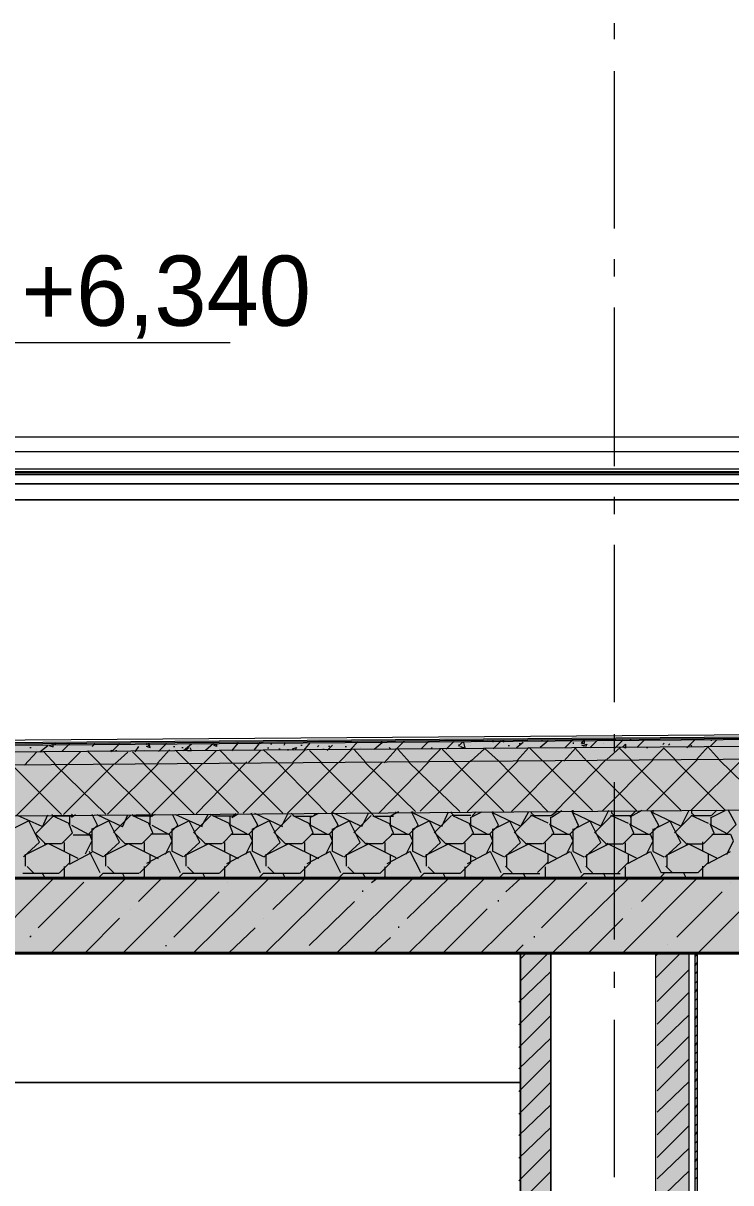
# Model space of a CAD drawing. Header units: millimetres. Extents: x -135211 to 49383, y -8033 to 228499.
# Drawn here: x -60724 to -58479, y 52627 to 56307 of the extents above; entities that cross this region are included whole.
import ezdxf

# ---------------------------------------------------------------- set-up
doc = ezdxf.new("R2010")
doc.units = ezdxf.units.MM
doc.layers.add('PDF _Геометрия', color=7, linetype='Continuous', true_color=0x1d1d1d)
doc.layers.add('PDF _Сплошная заливка', color=7, linetype='Continuous', true_color=0xffffff)
doc.layers.add('PDF _Текст', color=7, linetype='Continuous')

msp = doc.modelspace()

# ---------------------------------------------------------------- hatches: boundary and pattern name
at = {"layer": 'PDF _Сплошная заливка', "transparency": 33554559}
for points in [[(-51617.8, 54095.9), (-51725.3, 54093.3), (-53325.4, 54080.6), (-53863, 54076.4), (-54929.7, 54067.9), (-55467.3, 54063.7), (-57067.4, 54051), (-57605, 54046.7), (-58671.7, 54038.3), (-59209.3, 54034), (-60809.4, 54021.3), (-61347, 54017.1), (-62413.8, 54008.6), (-63014.9, 54004.4), (-63014.9, 54008.6), (-63073.1, 54008.6), (-63073.1, 53983.2), (-62951.4, 53983.2), (-62909, 53979), (-62909, 53983.2), (-62346, 53987.5), (-60669.7, 54000.2), (-60106.7, 54004.4), (-58430.5, 54017.1), (-57867.5, 54021.3), (-56191.2, 54034), (-55628.2, 54038.3), (-53951.9, 54051), (-53388.9, 54055.2), (-51712.6, 54067.9), (-51543.2, 54072.1), (-51378.2, 54072.1), (-51378.2, 54095.9)], [(-51618, 54070.5), (-51725.3, 54067.9), (-52284, 54063.7), (-52847, 54059.4), (-53405.8, 54055.2), (-54531.8, 54046.7), (-55090.6, 54042.5), (-55653.6, 54038.3), (-56212.3, 54034), (-57338.3, 54025.6), (-57897.1, 54021.3), (-58460.1, 54017.1), (-59018.8, 54012.9), (-60144.8, 54004.4), (-60703.6, 54000.2), (-61266.6, 53995.9), (-61825.4, 53991.7), (-62388.4, 53987.5), (-63073.1, 53983.3), (-63073.1, 53945.1), (-63014.9, 53945.1), (-62951.4, 53940.9), (-62909, 53936.7), (-62909, 53940.9), (-52241.7, 54025.6), (-51712.6, 54029.8), (-51543.2, 54034), (-51378.2, 54034), (-51378.2, 54070.5)], [(-51618.5, 54032.4), (-51725.3, 54029.8), (-53325.4, 54017.1), (-53863, 54012.9), (-54929.7, 54004.4), (-55467.3, 54000.2), (-57067.4, 53987.5), (-57605, 53983.2), (-58671.7, 53974.8), (-59209.3, 53970.5), (-60809.4, 53957.8), (-61347, 53953.6), (-62413.8, 53945.1), (-63014.9, 53940.9), (-63014.9, 53945.1), (-63073.1, 53945.1), (-63073.1, 53784.3), (-63014.9, 53784.3), (-62955.6, 53780), (-62904.8, 53775.8), (-62904.8, 53780), (-57571.1, 53822.4), (-57042, 53826.6), (-52241.7, 53864.7), (-51712.6, 53868.9), (-51543.2, 53873.2), (-51378.2, 53873.2), (-51378.2, 54032.4)], [(-51618.6, 53871.5), (-51725.3, 53868.9), (-52792, 53860.5), (-53329.6, 53856.2), (-54396.3, 53847.8), (-54933.9, 53843.5), (-56000.7, 53835.1), (-56538.3, 53830.8), (-57605, 53822.4), (-58142.6, 53818.1), (-59209.3, 53809.7), (-59746.9, 53805.4), (-60813.7, 53797), (-61351.3, 53792.7), (-62418, 53784.3), (-63014.9, 53780), (-63014.9, 53784.3), (-63073.1, 53784.3), (-63073.1, 53593.8), (-51378.2, 53593.8), (-51378.2, 53871.5)]]:
    msp.add_hatch(color=256, dxfattribs=at).paths.add_polyline_path(points)

# ---------------------------------------------------------------- linework, layer by layer
at = {"layer": 'PDF _Геометрия', "color": 7, "lineweight": 9}
for points in [[(-58847.7, 56255.9), (-58847.7, 56306.7)], [(-58847.7, 55654.8), (-58847.7, 56154.3)], [(-58847.7, 55502.4), (-58847.7, 55557.4)], [(-58847.7, 54901.3), (-58847.7, 55405)], [(-60867.3, 55293.9), (-60067.2, 55293.9)], [(-55434.6, 54992.9), (-63084.5, 54992.9)], [(-55434.6, 54946.4), (-63084.5, 54946.4)], [(-55434.6, 54891.3), (-63084.5, 54891.3)], [(-55434.6, 54878.6), (-63084.5, 54878.6)], [(-63084.5, 54874.4), (-55434.6, 54874.4)], [(-58847.7, 54748.9), (-58847.7, 54803.9)], [(-58847.7, 54152), (-58847.7, 54651.5)], [(-63073.1, 53592.1), (-51372.2, 53592.1), (-51372.2, 53871.5), (-51372.2, 54032.4), (-51372.2, 54070.5), (-51372.2, 54095.9), (-51372.2, 54100.1), (-51372.2, 54104.4), (-51706.5, 54091.7)], [(-63051.7, 54015.3), (-55469.6, 54070.4)], [(-51705.6, 54091.4), (-62902.9, 54006.7)], [(-58847.7, 53995.4), (-58847.7, 54050.4)], [(-58847.7, 53398.5), (-58847.7, 53898)], [(-59150.9, 48527.2), (-59049.5, 48527.2), (-59049.5, 53357.1), (-59150.9, 53357.1)], [(-59049.5, 53357.1), (-59049.5, 48527.2)], [(-58592.7, 48654.4), (-58584.4, 48654.4), (-58584.4, 53357.2), (-58592.7, 53357.2)], [(-59146, 51590.2), (-59146, 48652.3), (-59146, 53355.5), (-59146, 48525.3), (-61994.8, 48525.3)], [(-59146, 52944.9), (-61842.6, 52944.9), (-59146, 52944.9), (-59146, 53355.5), (-61842.6, 53355.5)], [(-58796.5, 48526), (-58716, 48526), (-58716, 53356), (-59046.5, 53356)], [(-58712.4, 48524.6), (-58610.8, 48524.6), (-58610.8, 53354.9), (-58712.4, 53354.9)], [(-58593.2, 53354.8), (-58593.2, 48651.4)], [(-58592.7, 48651.3), (-58584.4, 48651.3), (-58584.4, 53354.7), (-58592.7, 53354.7)], [(-58579.3, 48652.5), (-54329, 48652.5), (-54329, 53355.6), (-58579.3, 53355.6)], [(-58847.7, 53246.1), (-58847.7, 53296.9)], [(-58847.7, 52645), (-58847.7, 53144.5)]]:
    msp.add_lwpolyline(points, dxfattribs=at)
for points in [[(-55434.6, 54882.9), (-63084.5, 54882.9)], [(-63084.5, 54844.8), (-55434.6, 54844.8)], [(-63084.5, 54794), (-55434.6, 54794)]]:
    msp.add_lwpolyline(points, close=True, dxfattribs=at)
at = {"layer": 'PDF _Геометрия', "color": 7, "lineweight": 20}
for points in [[(-62902.9, 53998.3), (-51705.6, 54087.2), (-62902.9, 54002.5)], [(-51705.6, 54061.8), (-62902.9, 53977.1)], [(-51705.6, 54023.7), (-62902.9, 53934.8)], [(-51705.6, 53862.8), (-62898.9, 53773.9)]]:
    msp.add_lwpolyline(points, dxfattribs=at)
at = {"layer": 'PDF _Геометрия', "lineweight": 9}
for points in [[(-60641.7, 54014.9), (-60628.8, 54010.7), (-60628.8, 54019.2)], [(-60624, 54017.4), (-60620, 54021.7)], [(-60601.5, 53995.8), (-60576.1, 54021.2)], [(-60505.7, 54011.9), (-60497.2, 54020.3)], [(-60443.7, 53994.1), (-60418.2, 54019.5)], [(-60334.5, 54021.1), (-60330.5, 54016.9)], [(-60334.2, 54012.6), (-60321.7, 54008.3), (-60325.7, 54021)], [(-60330.2, 54011.3), (-60321.7, 54019.8)], [(-60294.6, 53995.1), (-60269, 54020.5)], [(-60215.6, 53998.5), (-60190.1, 54019.7)], [(-60155, 54020.5), (-60155, 54020.5)], [(-60145.4, 54000.3), (-60119.9, 54021.5)], [(-60102.3, 54020), (-60102.3, 54020)], [(-60062, 53998.2), (-60040.9, 54023.6)], [(-59991.8, 54000), (-59970.7, 54025.4)], [(-59939.7, 54019.5), (-59935.6, 54019.5)], [(-59895.8, 54016.1), (-59891.8, 54024.6)], [(-59834, 53998.3), (-59812.8, 54023.7)], [(-59684.8, 54003.5), (-59663.6, 54024.7)], [(-59610, 54002.7), (-59584.7, 54023.9), (-59588.7, 54023.9)], [(-59539.8, 54004.5), (-59514.5, 54029.9)], [(-59460.9, 54003.7), (-59435.5, 54029.1)], [(-59381.9, 54002.9), (-59356.5, 54028.2)], [(-59342.9, 54012.3), (-59330.2, 54025)], [(-59338.2, 54011), (-59321.5, 54006.7), (-59325.5, 54023.7)], [(-59290.4, 54025.8), (-59286.4, 54030.1)], [(-59251.3, 54029.7), (-59251.3, 54029.7)], [(-59233.7, 54029.5), (-59233.7, 54025.3)], [(-59232.8, 54003.8), (-59207.4, 54029.2)], [(-59202.7, 54029.1), (-59198.6, 54024.9), (-59198.6, 54029.1)], [(-59158.6, 54008.6), (-59137.2, 54025.5)], [(-59150.1, 54021.3), (-59146, 54021.3)], [(-59083.7, 54009), (-59058.2, 54030.2)], [(-59079.9, 54029.1), (-59075.8, 54029.1)], [(-59004.8, 54008.2), (-58979.3, 54033.6)], [(-58979.3, 54023.9), (-58979.3, 54019.7)], [(-58948.2, 54014.9), (-58935.4, 54019.2), (-58939.5, 54010.7)], [(-58925.8, 54007.4), (-58900.3, 54032.8)], [(-58882.8, 54019.9), (-58882.8, 54019.9)], [(-58846.9, 54006.5), (-58821.3, 54031.9)], [(-58799.1, 54030), (-58795, 54034.2)], [(-58776.7, 54008.3), (-58751.1, 54033.7)], [(-58693.8, 54017.4), (-58689.7, 54021.6)], [(-58676.3, 54016), (-58672.2, 54020.2)], [(-58672.2, 54032.9), (-58672.2, 54032.9)], [(-58618.4, 54006.7), (-58593.2, 54032.1)], [(-58566.9, 54034.3), (-58566.9, 54034.3)], [(-58544.1, 54011.4), (-58523, 54032.6)], [(-58540.6, 54034.1), (-58540.6, 54029.8)], [(-58496.7, 54032.3), (-58496.7, 54032.3)], [(-60719.7, 53952), (-60681.4, 53994.4)], [(-60703.4, 54008.5), (-60699, 54008.5)], [(-60681.4, 54002.8), (-60681.4, 54002.8)], [(-60671.7, 53994), (-60646.3, 54015.1)], [(-60620, 53952.6), (-60658.3, 53994.9)], [(-60646.3, 54016.4), (-60646.3, 54016.4)], [(-60583.4, 53953.1), (-60541, 53995.4)], [(-60518.7, 53993.8), (-60514.7, 53998.1)], [(-60479.6, 53956.6), (-60517.6, 53994.8)], [(-60448.5, 53995.7), (-60444.5, 53999.9), (-60444.5, 53995.7)], [(-60434.3, 53955.7), (-60391.9, 53993.8)], [(-60431, 53998.4), (-60427, 53998.4)], [(-60339.2, 53956.5), (-60377.2, 53994.5)], [(-60369.3, 53994.7), (-60356.8, 54011.7)], [(-60339.2, 54000.1), (-60339.2, 54000.1)], [(-60298.3, 53958.2), (-60260.3, 54000.5)], [(-60246.8, 54011.7), (-60242.7, 54011.7)], [(-60198.9, 53957.5), (-60241.4, 53999.9)], [(-60220.4, 54008.5), (-60216.4, 54008.5)], [(-60207.4, 53999.9), (-60198.9, 54008.3)], [(-60202.6, 53998.5), (-60190.1, 53998.5), (-60194.1, 54006.9)], [(-60172.5, 54012.3), (-60172.5, 54012.3)], [(-60153.3, 53956.6), (-60111.1, 53998.9)], [(-60058.5, 53957.3), (-60100.7, 53999.6)], [(-60008.9, 53960.6), (-59970.7, 53998.7)], [(-59918.1, 53961.4), (-59960.4, 53999.4)], [(-59948.5, 54006.9), (-59944.4, 54006.9)], [(-59913.4, 54003.6), (-59909.3, 54003.6)], [(-59883, 53999.1), (-59883, 54003.3)], [(-59869.5, 54004.4), (-59865.4, 54000.1)], [(-59869.3, 54004.3), (-59856.7, 54008.5), (-59860.7, 54000.1)], [(-59868.6, 53961.7), (-59830.3, 53999.8)], [(-59843.2, 54015.5), (-59839.1, 54015.5)], [(-59777.7, 53961.1), (-59816, 53999.2)], [(-59790.5, 54010.8), (-59786.5, 54015)], [(-59773, 54003.4), (-59768.9, 54003.4)], [(-59759.7, 53998.9), (-59742.6, 54015.8)], [(-59755.4, 54012.9), (-59751.4, 54012.9)], [(-59723.6, 53960.1), (-59681.2, 54002.5)], [(-59702.8, 54011.1), (-59698.7, 54011.1)], [(-59637.3, 53960.9), (-59675.2, 54003.3)], [(-59654.9, 54007.7), (-59654.9, 54007.7)], [(-59578.8, 53959.9), (-59540.8, 54002.3)], [(-59562.4, 54007.9), (-59558.4, 54003.7)], [(-59496.9, 53960.7), (-59534.9, 54003)], [(-59438.5, 53965.2), (-59400.4, 54003.3)], [(-59430.8, 54003.6), (-59426.7, 54007.8)], [(-59356.5, 53964.8), (-59394.6, 54002.9)], [(-59343.1, 54016.6), (-59339, 54016.6)], [(-59334.3, 54011), (-59330.2, 54006.8)], [(-59303.9, 54013.3), (-59303.9, 54013.3)], [(-59302.2, 53966.3), (-59260, 54004.4)], [(-59216.2, 53965.8), (-59258.4, 54003.9)], [(-59185.2, 54015), (-59181.1, 54015)], [(-59157.8, 53966.1), (-59119.6, 54008.4)], [(-59075.8, 53965.6), (-59118.1, 54007.9)], [(-59084.6, 54006.8), (-59084.6, 54006.8)], [(-58974.6, 54006.8), (-58970.5, 54006.8), (-59008.7, 53964.5)], [(-58935.4, 53965.4), (-58973.7, 54007.7)], [(-58952.8, 54016.3), (-58944.2, 54012.1)], [(-58872.5, 53969.8), (-58830.1, 54007.9)], [(-58795, 53969.4), (-58832.9, 54007.5)], [(-58746.5, 54008.2), (-58742.4, 54008.2)], [(-58727.7, 53969.6), (-58689.7, 54007.7)], [(-58654.6, 53969.2), (-58692.6, 54007.3)], [(-58606.1, 54016.5), (-58602, 54012.3)], [(-58587.4, 53970.6), (-58549.3, 54013)], [(-58514.2, 53969), (-58552.3, 54011.4)], [(-60602.5, 53795.8), (-60759.3, 53952.5)], [(-60745.8, 53792.7), (-60584.9, 53953.5)], [(-60462.1, 53796.9), (-60622.7, 53953.5)], [(-60596.5, 53795.3), (-60435.8, 53956.2)], [(-60321.7, 53796.7), (-60482.7, 53957.5)], [(-60456.4, 53796.4), (-60295.4, 53957.3)], [(-60181.3, 53796.5), (-60342.1, 53957.3)], [(-60315.9, 53796.2), (-60155, 53957)], [(-60040.9, 53800.5), (-60197.6, 53957.1)], [(-60175.4, 53797.3), (-60014.6, 53962.3)], [(-59900.5, 53800.3), (-60057, 53956.9)], [(-60026.5, 53799.9), (-59865.4, 53960.8)], [(-59760.2, 53800.1), (-59917, 53961)], [(-59886, 53799.7), (-59725.1, 53960.6)], [(-59619.8, 53801.2), (-59780.5, 53962)], [(-59745.5, 53800.8), (-59584.7, 53961.6)], [(-59479.4, 53805.2), (-59640.4, 53961.8)], [(-59596.2, 53799.2), (-59435.5, 53964.3)], [(-59339, 53805), (-59499.9, 53961.6)], [(-59464.9, 53805.9), (-59303.9, 53966.7)], [(-59198.6, 53804.8), (-59359.3, 53965.6)], [(-59315.6, 53804.3), (-59154.7, 53965.2)], [(-59058.2, 53804.5), (-59214.7, 53965.4)], [(-59175, 53805.4), (-59014.4, 53966.2)], [(-58917.8, 53808.6), (-59074.6, 53965.2)], [(-59035, 53805.2), (-58874, 53970.2)], [(-58777.5, 53808.4), (-58934.1, 53965)], [(-58885.7, 53807.8), (-58724.8, 53968.7)], [(-58637.1, 53809.4), (-58798.1, 53970.3)], [(-58745.1, 53808.9), (-58584.4, 53969.8)], [(-58496.7, 53809.2), (-58657.6, 53970.1)], [(-58605, 53808.7), (-58444, 53969.5)], [(-58381.6, 53758.2), (-58356.3, 53813.2), (-58517, 53969.9)], [(-60062, 53786.5), (-60040.9, 53799.2)], [(-60058.2, 53790.9), (-60049.7, 53799.3)], [(-60009.2, 53732.1), (-59979.5, 53761.8), (-60000.6, 53799.9)], [(-59997.1, 53801.3), (-59997.1, 53801.3)], [(-59900.5, 53756.7), (-59989.6, 53799)], [(-59904.1, 53757.8), (-59883, 53800.1)], [(-59865.4, 53791.5), (-59874, 53799.9)], [(-59811.7, 53787.7), (-59786.5, 53800.4)], [(-59803.8, 53790.7), (-59795.3, 53799.2)], [(-59754.8, 53732), (-59725.1, 53761.6), (-59746.2, 53799.7)], [(-59654.9, 53759.2), (-59743.8, 53801.5)], [(-59742.6, 53801.2), (-59742.6, 53801.2)], [(-59649.8, 53757.6), (-59628.5, 53800)], [(-59619.8, 53799.9), (-59619.8, 53799.9)], [(-59611, 53791.3), (-59619.6, 53799.8)], [(-59561.9, 53788.8), (-59532, 53805.7)], [(-59553.5, 53791.9), (-59540.8, 53804.6)], [(-59500.5, 53731.8), (-59470.6, 53761.5), (-59491.9, 53803.8)], [(-59400.4, 53759), (-59489.2, 53801.4)], [(-59488.2, 53801), (-59488.2, 53805.3)], [(-59395.4, 53757.5), (-59374.1, 53804.1)], [(-59365.3, 53799.7), (-59365.3, 53804)], [(-59356.5, 53791.2), (-59365.2, 53799.7)], [(-59302.8, 53787.3), (-59268.8, 53804.2)], [(-59299.1, 53791.7), (-59286.4, 53804.4)], [(-59245.7, 53731.7), (-59216.2, 53761.3), (-59237.5, 53803.7)], [(-59146, 53758.9), (-59235, 53801.3)], [(-59233.7, 53800.9), (-59233.7, 53805.1)], [(-59145.1, 53758.7), (-59119.6, 53805.2)], [(-59110.9, 53799.6), (-59110.9, 53803.8)], [(-59102.1, 53791), (-59110.7, 53799.5)], [(-59048.7, 53792.9), (-59031.9, 53805.6)], [(-59048, 53787.1), (-59014.4, 53808.3)], [(-58991.3, 53731.6), (-58961.7, 53761.2), (-58982.7, 53807.8)], [(-58891.5, 53758.8), (-58980.4, 53801.1)], [(-58979.3, 53800.7), (-58979.3, 53809.2)], [(-58890.7, 53758.5), (-58865.2, 53809.3)], [(-58856.4, 53799.5), (-58856.4, 53807.9)], [(-58847.7, 53790.9), (-58856.3, 53799.4)], [(-58797.8, 53788.3), (-58759.9, 53809.5)], [(-58794.4, 53792.7), (-58777.5, 53809.6)], [(-58737, 53731.4), (-58707.3, 53761.1), (-58732.9, 53807.6)], [(-58637.1, 53758.6), (-58725.8, 53801)], [(-58724.8, 53800.6), (-58724.8, 53809.1)], [(-58635.9, 53758.3), (-58610.8, 53809.1)], [(-58602, 53799.3), (-58602, 53807.8)], [(-58593.2, 53790.8), (-58601.4, 53799.2)], [(-58540, 53792.6), (-58523, 53809.5)], [(-58538.9, 53786.8), (-58496.7, 53808)], [(-58523, 53809.5), (-58523, 53809.5)], [(-58491.4, 53733.9), (-58461.6, 53763.6), (-58486.8, 53810.1)], [(-60758.5, 53750.4), (-60707.8, 53775.8)], [(-60663.9, 53757.1), (-60740, 53791)], [(-60723.4, 53661.1), (-60672.7, 53707.7), (-60706.5, 53775.4)], [(-60684, 53735.5), (-60628.8, 53790.6)], [(-60663.2, 53756.9), (-60646.3, 53795)], [(-60628.8, 53791.9), (-60633.2, 53796.1)], [(-60576.1, 53765.9), (-60631.4, 53791.3)], [(-60626.6, 53791.2), (-60567.4, 53791.2)], [(-60601.2, 53703.6), (-60567.4, 53737.4), (-60579.8, 53767.1)], [(-60576.1, 53763), (-60576.1, 53788.4)], [(-60571.4, 53792.5), (-60567.4, 53796.7)], [(-60571.1, 53786.9), (-60558.6, 53795.3)], [(-60517.8, 53732.4), (-60488.4, 53762), (-60505.4, 53795.9)], [(-60504.2, 53750.2), (-60453.3, 53775.6)], [(-60409.4, 53756.9), (-60489.8, 53795)], [(-60469.1, 53661), (-60418.2, 53707.5), (-60452.1, 53775.3)], [(-60438.1, 53738.1), (-60383.1, 53793.1)], [(-60408.9, 53756.7), (-60391.9, 53794.9)], [(-60374.3, 53791.7), (-60378.4, 53796)], [(-60321.7, 53765.7), (-60376.7, 53791.1)], [(-60372.4, 53791.1), (-60312.9, 53791.1)], [(-60346.9, 53703.4), (-60312.9, 53737.3), (-60325.4, 53766.9)], [(-60321.7, 53762.8), (-60321.7, 53788.2)], [(-60321.1, 53788), (-60304.1, 53796.5)], [(-60316.9, 53792.4), (-60312.9, 53796.6)], [(-60263.5, 53732.2), (-60234, 53761.9), (-60251, 53795.8)], [(-60249.5, 53750.1), (-60198.9, 53775.5)], [(-60155, 53756.8), (-60239.7, 53794.9)], [(-60214.4, 53660.8), (-60163.8, 53707.4), (-60197.8, 53775.1)], [(-60183.8, 53738), (-60128.7, 53793)], [(-60158.5, 53757.9), (-60137.4, 53796)], [(-60119.9, 53791.6), (-60128.4, 53795.8)], [(-60067.2, 53765.6), (-60122.4, 53791)], [(-60117.7, 53790.9), (-60058.5, 53790.9)], [(-60092.1, 53703.3), (-60058.5, 53737.2), (-60071, 53766.8)], [(-60014.6, 53733.8), (-60069.8, 53763.4)], [(-60067.2, 53762.7), (-60067.2, 53788.1)], [(-59995.2, 53749.9), (-59944.4, 53775.3)], [(-59960.1, 53660.7), (-59909.3, 53707.2), (-59943, 53775)], [(-59929.1, 53737.8), (-59874.2, 53792.8)], [(-59812.8, 53765.5), (-59867.7, 53790.9)], [(-59863.5, 53790.8), (-59804, 53790.8)], [(-59837.8, 53703.2), (-59804, 53737.1), (-59816.6, 53766.7)], [(-59760.2, 53733.6), (-59815.1, 53763.3)], [(-59812.8, 53762.6), (-59812.8, 53788)], [(-59740.9, 53749.8), (-59690, 53775.2)], [(-59705.9, 53660.6), (-59654.9, 53707.1), (-59688.7, 53774.9)], [(-59674.8, 53737.6), (-59619.8, 53792.7)], [(-59558.4, 53765.4), (-59613.5, 53790.8)], [(-59608.8, 53790.7), (-59549.6, 53790.7)], [(-59583.5, 53703.1), (-59549.6, 53736.9), (-59562.2, 53766.6)], [(-59505.7, 53733.5), (-59560.9, 53763.1)], [(-59558.4, 53762.4), (-59558.4, 53787.8)], [(-59486.2, 53749.7), (-59435.5, 53775.1)], [(-59451.1, 53660.4), (-59400.4, 53707), (-59434.4, 53774.7)], [(-59420.1, 53737.5), (-59365.3, 53792.6)], [(-59363.3, 53793.2), (-59303.9, 53793.2)], [(-59303.9, 53765.2), (-59358.8, 53790.6)], [(-59329.1, 53702.9), (-59295.1, 53736.8), (-59307.8, 53766.4)], [(-59251.3, 53733.3), (-59306.2, 53763)], [(-59303.9, 53762.3), (-59303.9, 53787.7)], [(-59231.9, 53749.5), (-59181.1, 53775)], [(-59196.9, 53660.3), (-59146, 53706.8), (-59180, 53774.6)], [(-59165.9, 53737.4), (-59110.9, 53792.4)], [(-59058.2, 53767.7), (-59113.3, 53793.1)], [(-59108.6, 53793), (-59049.5, 53793)], [(-59074.4, 53702.8), (-59040.7, 53736.6), (-59053.4, 53766.3)], [(-58996.8, 53733.2), (-59051.9, 53762.8)], [(-59049.5, 53762.1), (-59049.5, 53787.5)], [(-58977.2, 53749.4), (-58926.6, 53774.8)], [(-58942.1, 53660.1), (-58891.5, 53706.7), (-58925.3, 53774.4)], [(-58911.6, 53737.2), (-58856.4, 53792.3)], [(-58803.8, 53767.6), (-58859, 53793)], [(-58854.4, 53792.9), (-58795, 53792.9)], [(-58820, 53702.6), (-58786.2, 53736.5), (-58799, 53766.1)], [(-58742.4, 53733.1), (-58797.2, 53762.7)], [(-58795, 53762), (-58795, 53787.4)], [(-58722.9, 53749.3), (-58672.2, 53774.7)], [(-58687.9, 53660), (-58637.1, 53706.6), (-58670.9, 53774.3)], [(-58656.9, 53737.1), (-58602, 53792.2)], [(-58549.3, 53767.5), (-58604.3, 53792.8)], [(-58599.7, 53792.7), (-58540.6, 53792.7)], [(-58565.7, 53702.5), (-58531.8, 53736.4), (-58544.6, 53766)], [(-58487.9, 53732.9), (-58542.9, 53762.6)], [(-58540.6, 53761.9), (-58540.6, 53787.2)], [(-60655.1, 53703.3), (-60688.9, 53737.1)], [(-60514.7, 53731.4), (-60569.6, 53761)], [(-60565.3, 53731.3), (-60505.9, 53731.3)], [(-60526.9, 53670.4), (-60505.9, 53712.7), (-60514.4, 53733.9)], [(-60505.9, 53678.8), (-60505.9, 53750.8)], [(-60400.7, 53703.1), (-60434.6, 53737)], [(-60319.3, 53733.8), (-60260.3, 53733.8)], [(-60260.3, 53731.2), (-60315.3, 53760.9)], [(-60272.5, 53670.2), (-60251.5, 53712.6), (-60260, 53733.7)], [(-60251.5, 53678.7), (-60251.5, 53750.7)], [(-60146.2, 53703), (-60180.3, 53736.9)], [(-60065.1, 53733.7), (-60005.8, 53733.7)], [(-60018.2, 53670.1), (-59997.1, 53712.4), (-60005.6, 53733.6)], [(-59997.1, 53678.6), (-59997.1, 53750.5)], [(-59891.8, 53702.8), (-59925.5, 53736.7)], [(-59810.4, 53733.5), (-59751.4, 53733.5)], [(-59763.8, 53670), (-59742.6, 53712.3), (-59751.2, 53733.4)], [(-59742.6, 53678.4), (-59742.6, 53750.4)], [(-59637.3, 53702.7), (-59671.2, 53736.6)], [(-59556.2, 53733.4), (-59496.9, 53733.4)], [(-59509.4, 53669.8), (-59488.2, 53712.1), (-59496.8, 53733.3)], [(-59488.2, 53678.3), (-59488.2, 53750.2)], [(-59382.9, 53702.6), (-59416.8, 53736.4)], [(-59301.9, 53733.2), (-59242.5, 53733.2)], [(-59255, 53669.7), (-59233.7, 53712), (-59242.3, 53733.2)], [(-59233.7, 53678.1), (-59233.7, 53750.1)], [(-59128.4, 53702.4), (-59162.5, 53736.3)], [(-59047.2, 53733.1), (-58988, 53733.1)], [(-59000.2, 53669.5), (-58979.3, 53711.9), (-58987.9, 53733)], [(-58979.3, 53678), (-58979.3, 53750)], [(-58874, 53702.3), (-58907.7, 53736.2)], [(-58793, 53733), (-58733.6, 53733)], [(-58745.8, 53669.4), (-58724.8, 53711.7), (-58733.5, 53732.9)], [(-58724.8, 53677.9), (-58724.8, 53749.8)], [(-58619.5, 53702.2), (-58653.4, 53736)], [(-58538.3, 53732.8), (-58479.1, 53732.8)], [(-58491.5, 53669.2), (-58470.4, 53711.6), (-58478.6, 53732.7)], [(-60714, 53669.3), (-60646.3, 53703.2)], [(-60657.7, 53704), (-60602.5, 53704)], [(-60549.8, 53655.6), (-60643, 53702.1)], [(-60593.7, 53677.2), (-60593.7, 53706.8)], [(-60459.8, 53669.1), (-60391.9, 53703)], [(-60403, 53703.8), (-60348, 53703.8)], [(-60295.4, 53655.4), (-60388.4, 53702)], [(-60339.2, 53677.1), (-60339.2, 53706.7)], [(-60205.1, 53669), (-60137.4, 53702.9)], [(-60148.7, 53703.7), (-60093.6, 53703.7)], [(-60040.9, 53655.3), (-60133.8, 53701.9)], [(-60084.8, 53676.9), (-60084.8, 53706.6)], [(-59950.9, 53668.9), (-59883, 53702.7)], [(-59894, 53703.6), (-59839.1, 53703.6)], [(-59786.5, 53655.1), (-59879.7, 53701.7)], [(-59830.3, 53676.8), (-59830.3, 53706.4)], [(-59696.3, 53668.8), (-59628.5, 53702.6)], [(-59639.8, 53703.4), (-59584.7, 53703.4)], [(-59540.8, 53657.7), (-59633.9, 53704.2)], [(-59575.9, 53676.6), (-59575.9, 53706.3)], [(-59442, 53668.6), (-59374.1, 53702.5)], [(-59385.1, 53703.3), (-59330.2, 53703.3)], [(-59286.4, 53657.5), (-59379.3, 53704.1)], [(-59321.5, 53676.5), (-59321.5, 53706.1)], [(-59187.4, 53668.5), (-59119.6, 53702.3)], [(-59130.8, 53703.2), (-59075.8, 53703.2)], [(-59031.9, 53657.4), (-59125.2, 53703.9)], [(-59067, 53676.4), (-59067, 53706)], [(-58933.2, 53668.3), (-58865.2, 53702.2)], [(-58876.5, 53703), (-58821.3, 53703)], [(-58777.5, 53657.3), (-58870.6, 53703.8)], [(-58812.6, 53676.2), (-58812.6, 53705.9)], [(-58678.5, 53668.2), (-58610.8, 53702.1)], [(-58621.8, 53702.9), (-58566.9, 53702.9)], [(-58523, 53657.1), (-58616, 53703.7)], [(-58566.9, 53678.7), (-58566.9, 53708.4)], [(-60716.5, 53631.9), (-60716.5, 53670.1)], [(-60610, 53609.3), (-60576.1, 53643.1), (-60576.1, 53668.5)], [(-60577.8, 53638.2), (-60505.9, 53676.2)], [(-60479.6, 53610.9), (-60513.5, 53678.5)], [(-60470.9, 53661.5), (-60504.8, 53678.5)], [(-60462.1, 53631.8), (-60462.1, 53669.9)], [(-60355.7, 53609.2), (-60321.7, 53643), (-60321.7, 53668.4)], [(-60332.3, 53640.7), (-60260.3, 53678.8)], [(-60225.2, 53610.7), (-60259.2, 53678.4)], [(-60216.4, 53661.4), (-60250.4, 53678.3)], [(-60207.6, 53631.7), (-60207.6, 53669.8)], [(-60100.9, 53609), (-60067.2, 53642.9), (-60067.2, 53668.3)], [(-60077.7, 53640.6), (-60005.8, 53678.7)], [(-59970.7, 53610.5), (-60004.4, 53678.3)], [(-59962, 53661.2), (-59995.7, 53678.2)], [(-59953.2, 53631.5), (-59953.2, 53669.6)], [(-59846.6, 53608.8), (-59812.8, 53642.7), (-59812.8, 53668.1)], [(-59823.5, 53640.4), (-59751.4, 53678.5)], [(-59716.3, 53610.4), (-59750.1, 53678.1)], [(-59707.5, 53661.1), (-59741.3, 53678)], [(-59698.7, 53631.4), (-59698.7, 53669.5)], [(-59592.2, 53608.7), (-59558.4, 53642.6), (-59558.4, 53668)], [(-59568.8, 53640.3), (-59496.9, 53678.4)], [(-59461.8, 53610.3), (-59495.8, 53678)], [(-59453.1, 53661), (-59487, 53677.9)], [(-59444.3, 53631.2), (-59444.3, 53669.3)], [(-59337.9, 53608.6), (-59303.9, 53642.5), (-59303.9, 53667.9)], [(-59314.6, 53640.1), (-59242.5, 53678.2)], [(-59207.4, 53610.1), (-59241.4, 53677.8)], [(-59198.6, 53660.8), (-59232.7, 53677.8)], [(-59189.8, 53631.1), (-59189.8, 53669.2)], [(-59091.9, 53611.1), (-59058.2, 53645), (-59058.2, 53670.4)], [(-59060, 53640), (-58988, 53678.1)], [(-58952.9, 53610), (-58986.7, 53677.7)], [(-58944.2, 53660.7), (-58977.9, 53677.6)], [(-58935.4, 53631), (-58935.4, 53669.1)], [(-58837.6, 53611), (-58803.8, 53644.8), (-58803.8, 53670.2)], [(-58805.8, 53639.9), (-58733.6, 53678)], [(-58698.5, 53609.9), (-58732.3, 53677.6)], [(-58689.7, 53660.6), (-58723.6, 53677.5)], [(-58680.9, 53630.8), (-58680.9, 53669)], [(-58583.2, 53610.8), (-58549.3, 53644.7), (-58549.3, 53670.1)], [(-58551.1, 53639.7), (-58479.1, 53677.8)], [(-60690.2, 53609.2), (-60711.6, 53630.3)], [(-60598.1, 53592.5), (-60593.7, 53596.7), (-60593.7, 53630.6)], [(-60435.8, 53609.1), (-60456.7, 53630.2)], [(-60343.3, 53592.4), (-60339.2, 53596.6), (-60339.2, 53630.5)], [(-60181.3, 53608.9), (-60202.4, 53630.1)], [(-60088.8, 53592.3), (-60084.8, 53596.5), (-60084.8, 53630.3)], [(-59926.9, 53608.8), (-59948, 53630)], [(-59834.4, 53592.1), (-59830.3, 53596.3), (-59830.3, 53630.2)], [(-59672.4, 53608.7), (-59693.6, 53629.8)], [(-59580, 53592), (-59575.9, 53596.2), (-59575.9, 53630.1)], [(-59418, 53608.5), (-59439.2, 53629.7)], [(-59325.5, 53591.9), (-59321.5, 53596.1), (-59321.5, 53629.9)], [(-59172.3, 53611), (-59193.6, 53632.2)], [(-59071.1, 53591.7), (-59067, 53595.9), (-59067, 53629.8)], [(-58917.8, 53610.9), (-58938.8, 53632.1)], [(-58816.7, 53591.6), (-58812.6, 53595.8), (-58812.6, 53629.7)], [(-58663.4, 53610.8), (-58684.4, 53631.9)], [(-58571, 53594.1), (-58566.9, 53598.3), (-58566.9, 53632.2)], [(-60865.7, 53354.5), (-60628.8, 53591.6)], [(-60725.7, 53609.7), (-60611.2, 53609.7)], [(-60676.3, 53436.5), (-60532.3, 53580.5)], [(-60655.1, 53593.2), (-60663.6, 53610.1)], [(-60637.8, 53354.7), (-60400.7, 53591.8)], [(-60593.7, 53593.9), (-60597.7, 53598.1)], [(-60487.8, 53592.5), (-60470.9, 53609.4)], [(-60471.2, 53609.5), (-60356.8, 53609.5)], [(-60409.6, 53354.8), (-60172.5, 53591.9)], [(-60400.7, 53593), (-60409.1, 53610)], [(-60358.6, 53519.8), (-60286.6, 53591.8)], [(-60339.2, 53593.7), (-60343.3, 53597.9)], [(-60233.4, 53592.3), (-60216.4, 53609.3)], [(-60216.7, 53609.4), (-60102.3, 53609.4)], [(-60185.8, 53355), (-59944.4, 53592.1)], [(-60146.2, 53592.9), (-60154.7, 53609.8)], [(-60084.8, 53593.6), (-60088.8, 53597.8)], [(-60076, 53580.8), (-60076, 53580.8)], [(-59979, 53592.2), (-59962, 53609.2)], [(-59962.2, 53609.2), (-59847.9, 53609.2)], [(-59957.5, 53355.1), (-59716.3, 53592.2)], [(-59932.1, 53494.7), (-59830.3, 53592.1)], [(-59891.8, 53592.8), (-59900.3, 53609.7)], [(-59830.3, 53593.4), (-59834.4, 53597.6)], [(-59729.7, 53355.3), (-59488.2, 53592.3)], [(-59724.6, 53592.1), (-59707.5, 53609)], [(-59707.7, 53609.1), (-59593.4, 53609.1)], [(-59637.3, 53592.6), (-59645.9, 53609.5)], [(-59618.9, 53579.6), (-59602.2, 53592.2)], [(-59575.9, 53593.3), (-59580, 53597.5)], [(-59505.5, 53465.4), (-59374.1, 53592.4)], [(-59501.4, 53355.4), (-59260, 53592.5)], [(-59469.8, 53592), (-59453.1, 53608.9)], [(-59453.2, 53609), (-59339, 53609)], [(-59382.9, 53592.5), (-59391.5, 53609.4)], [(-59321.5, 53593.1), (-59325.5, 53597.4)], [(-59273.1, 53355.5), (-59031.9, 53592.6)], [(-59215.4, 53591.8), (-59198.6, 53608.8)], [(-59198.7, 53608.8), (-59084.6, 53608.8)], [(-59192.3, 53550.2), (-59146, 53592.6)], [(-59128.4, 53592.4), (-59137.1, 53609.3)], [(-59079.4, 53436.2), (-58935.4, 53580.2)], [(-59067, 53593), (-59071.1, 53597.2)], [(-59045.3, 53355.7), (-58803.8, 53592.7)], [(-58961, 53591.7), (-58944.2, 53608.6)], [(-58944.2, 53608.7), (-58830.1, 53608.7)], [(-58874, 53592.2), (-58882.6, 53609.2)], [(-58821.6, 53357.2), (-58584.4, 53594.3)], [(-58812.6, 53592.8), (-58816.7, 53597.1)], [(-58761.5, 53519.6), (-58689.7, 53591.5)], [(-58706.6, 53591.5), (-58689.7, 53608.5)], [(-58698.9, 53611.2), (-58584.4, 53611.2)], [(-58619.5, 53592.1), (-58627.8, 53609)], [(-58584.5, 53354.7), (-58347.5, 53591.8)], [(-58558.1, 53592.7), (-58562.2, 53597)], [(-58479.1, 53580.5), (-58479.1, 53580.5)], [(-60246.3, 53406.2), (-60102.3, 53550.1)], [(-59646.1, 53550.4), (-59646.1, 53554.6)], [(-58649.4, 53405.9), (-58505.5, 53549.8)], [(-59816.3, 53380), (-59672.4, 53519.7)], [(-59216.2, 53520), (-59216.2, 53524.2)], [(-60383.1, 53494.2), (-60383.1, 53494.2)], [(-59391, 53356.6), (-59251.3, 53496.3)], [(-58795, 53496.6), (-58795, 53496.6)], [(-60528.1, 53356.2), (-60418.2, 53466.2)], [(-60072.7, 53355.4), (-59988.3, 53435.9)], [(-59962, 53466.5), (-59962, 53466.5)], [(-59532, 53436.2), (-59532, 53440.4)], [(-58931.3, 53355.9), (-58821.3, 53465.9)], [(-60703.4, 53406.1), (-60699, 53410.3)], [(-59613.5, 53354.7), (-59558.4, 53405.5)], [(-59102.1, 53405.8), (-59102.1, 53410)], [(-60273.1, 53379.9), (-60269, 53379.9)], [(-59162.6, 53356.7), (-59137.2, 53382.1)], [(-58717.6, 53276.1), (-58637.1, 53356.5)], [(-58680.9, 53382.4), (-58680.9, 53382.4)], [(-59146.9, 53266.9), (-59058.2, 53355.8)], [(-59145.2, 53338.4), (-59128.4, 53355.3)], [(-58716, 53347.5), (-58707.3, 53356)], [(-59150.9, 53200.4), (-59049.5, 53297.8)], [(-58712.4, 53202.5), (-58610.8, 53304.1)], [(-59150.9, 53128.4), (-59049.5, 53230)], [(-58712.4, 53130.5), (-58610.8, 53232.1)], [(-59150.9, 53056.5), (-59049.5, 53158.1)], [(-58712.4, 53062.8), (-58610.8, 53160.2)], [(-59150.9, 52988.8), (-59049.5, 53086.1)], [(-58712.4, 52990.9), (-58610.8, 53092.5)], [(-59150.9, 52916.8), (-59049.5, 53018.4)], [(-58712.4, 52918.9), (-58610.8, 53020.5)], [(-59150.9, 52844.9), (-59049.5, 52946.5)], [(-58712.4, 52851.1), (-58610.8, 52948.5)], [(-58712.4, 52779.2), (-58610.8, 52880.8)], [(-59150.9, 52777.1), (-59049.5, 52874.5)], [(-58712.4, 52707.2), (-58610.8, 52808.8)], [(-59150.9, 52705.1), (-59049.5, 52802.5)], [(-59150.9, 52633.2), (-59049.5, 52734.8)], [(-58712.4, 52639.5), (-58610.8, 52736.8)], [(-59150.9, 52561.2), (-59049.5, 52662.8)], [(-58712.4, 52567.5), (-58610.8, 52664.9)]]:
    msp.add_lwpolyline(points, dxfattribs=at)
for points in [[(-60111.1, 54020.1), (-60111.1, 54011.6), (-60119.6, 54015.9)], [(-58944.2, 54033.2), (-58944.2, 54020.5), (-58952.8, 54020.5)], [(-58812.6, 54019.2), (-58812.6, 54006.4), (-58821.2, 54010.7)]]:
    msp.add_lwpolyline(points, close=True, dxfattribs=at)
at = {"layer": 'PDF _Геометрия', "color": 7, "lineweight": 40}
for points in [[(-98975, 44556.3), (-50951, 44556.3), (-50951, 45157.5), (-50951, 48285.7), (-50951, 48526.9), (-50951, 53356.8), (-50951, 53593.9), (-77399.3, 53593.9)], [(-77396.4, 53355.7), (-51196.7, 53355.7), (-51196.7, 48525.6), (-65293.5, 48525.6)]]:
    msp.add_lwpolyline(points, dxfattribs=at)
at = {"layer": 'PDF _Геометрия', "color": 252, "lineweight": 9, "true_color": 0x878787}
for points in [[(-58592.7, 53344.5), (-58584.4, 53353)], [(-58592.7, 53314.9), (-58584.4, 53327.6)], [(-58592.7, 53289.5), (-58584.4, 53298)], [(-58592.7, 53259.9), (-58584.4, 53268.3)], [(-58592.7, 53230.2), (-58584.4, 53242.9)], [(-58592.7, 53204.9), (-58584.4, 53213.3)], [(-58592.7, 53175.2), (-58584.4, 53183.7)], [(-58592.7, 53145.6), (-58584.4, 53158.2)], [(-58592.7, 53120.2), (-58584.4, 53128.6)], [(-58592.7, 53090.5), (-58584.4, 53099)], [(-58592.7, 53060.9), (-58584.4, 53073.6)], [(-58592.7, 53035.5), (-58584.4, 53044)], [(-58592.7, 53005.9), (-58584.4, 53014.4)], [(-58592.7, 52976.3), (-58584.4, 52988.9)], [(-58592.7, 52946.6), (-58584.4, 52959.3)], [(-58592.7, 52921.2), (-58584.4, 52929.7)], [(-58592.7, 52891.6), (-58584.4, 52900)], [(-58592.7, 52862), (-58584.4, 52874.7)], [(-58592.7, 52836.5), (-58584.4, 52845)], [(-58592.7, 52806.9), (-58584.4, 52815.4)], [(-58592.7, 52777.3), (-58584.4, 52790)], [(-58592.7, 52751.9), (-58584.4, 52760.4)], [(-58592.7, 52722.3), (-58584.4, 52730.7)], [(-58592.7, 52692.7), (-58584.4, 52705.3)], [(-58592.7, 52667.2), (-58584.4, 52675.7)], [(-58592.7, 52637.6), (-58584.4, 52646.1)]]:
    msp.add_lwpolyline(points, dxfattribs=at)
at = {"layer": 'PDF _Сплошная заливка', "lineweight": 5, "transparency": 33554559}
for points in [[(-77649.1, 53593.9), (-50951, 53593.9), (-77649.1, 53356.8), (-50951, 53356.8)], [(-59150.9, 53357), (-59049.5, 53357), (-59150.9, 48527.2), (-59049.5, 48527.2)], [(-58592.7, 53357.2), (-58584.4, 53357.2), (-58592.7, 48654.4), (-58584.4, 48654.4)], [(-58712.4, 53354.9), (-58610.8, 53354.9), (-58712.4, 48524.6), (-58610.8, 48524.6)]]:
    msp.add_solid(points, dxfattribs=at)

# ---------------------------------------------------------------- texts
at = {"layer": 'PDF _Текст', "insert": (-60730.3, 55437.2), "char_height": 222.7, "attachment_point": 4, "style": ''}
msp.add_mtext('+6,340', dxfattribs=at)

doc.saveas('drawing.dxf')
